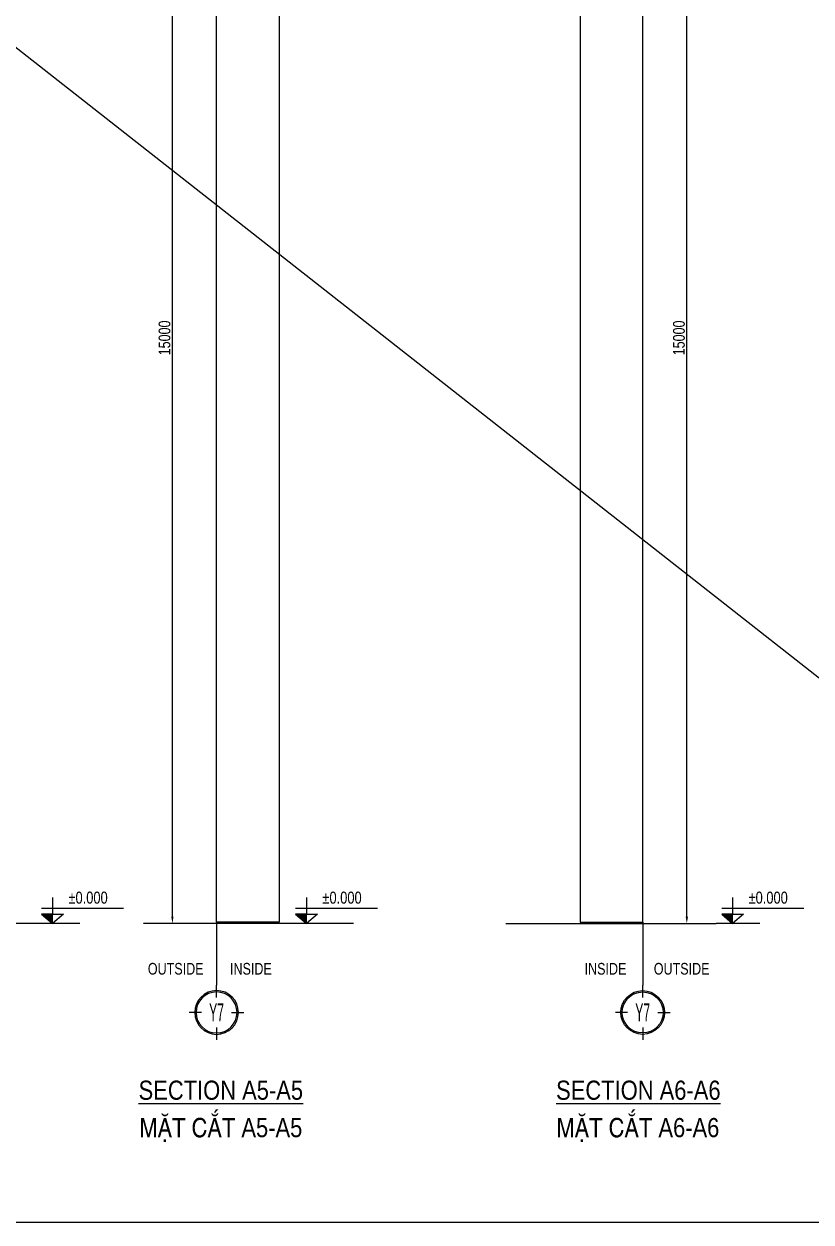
# Model space of a CAD drawing. Header units: millimetres. Extents: x -9238 to 1183474, y -200395 to 125651.
# Drawn here: x 1105646 to 1115720, y -200395 to -185054 of the extents above; entities that cross this region are included whole.
import ezdxf
from ezdxf.enums import TextEntityAlignment as Align

# ---------------------------------------------------------------- set-up
doc = ezdxf.new("R2010")
doc.units = ezdxf.units.MM
doc.header["$LTSCALE"] = 5
doc.header["$PDMODE"] = 35
doc.header["$PDSIZE"] = 5
doc.linetypes.add('CENTER', pattern=[2, 1.25, -0.25, 0.25, -0.25])
for name, color, linetype in [('10_Steel_QHP', 7, 'Continuous'), ('1_Gridline_QHP', 251, 'CENTER'), ('23_Rc_QHP', 54, 'Continuous'), ('3_Text title_QHP', 10, 'Continuous'), ('4_Text data_QHP', 255, 'Continuous'), ('6_Dim_QHP', 251, 'Continuous'), ('9_Dim_QHP', 7, 'Continuous')]:
    doc.layers.add(name, color=color, linetype=linetype)
doc.styles.add('QHP drawing text', font='Vhelvcb.ttf')
doc.styles.add('VNI', font='vn_vni.shx', dxfattribs={"width": 0.8})
doc.dimstyles.new('QHP 1-50', dxfattribs={"dimscale": 50, "dimtxt": 3, "dimasz": 1.75, "dimexe": 1, "dimexo": 1, "dimgap": 0.5, "dimtad": 1, "dimdec": 0, "dimzin": 0, "dimdsep": 46, "dimtxsty": 'VNI', "dimcen": 4, "dimdle": 1, "dimclrd": 251, "dimclre": 251, "dimclrt": 255, "dimazin": 0, "dimtfac": 1, "dimtdec": 0, "dimtix": 1, "dimtmove": 2, "dimatfit": 3, "dimldrblk": 'OPEN30', "dimfxl": 7.5, "dimfxlon": 1, "dimtolj": 1, "dimtzin": 0, "dimarcsym": 0})

# ---------------------------------------------------------------- blocks, each defined once
blk = doc.blocks.new('Khunug Model')
at = {"layer": 'Defpoints'}
blk.add_lwpolyline([(0, -574.23), (731.17, -574.23), (731.17, 0), (0, 0)], close=True, dxfattribs=at)
at = {"layer": 'Defpoints', "style": 'VNI', "width": 0.8}
blk.add_attdef('X', (52.73, 16.26), '', height=22, dxfattribs=at)
blk = doc.blocks.new('*U3')
blk.add_hatch(color=1).paths.add_polyline_path([(-1, 1.75), (-3, 0), (-3, 1.75)])
at = {"color": 1}
for p, q in [((-3, 4.75), (-3, 1.75)), ((-16, 2.75), (-3, 2.75)), ((-3, 2.75), (-1, 2.75)), ((-8, 0), (0, 0))]:
    blk.add_line(p, q, dxfattribs=at)
blk.add_lwpolyline([(-3, 1.75), (-5, 1.75), (-3, 0)], dxfattribs=at)
blk.add_lwpolyline([(-1, 1.75), (-3, 0), (-3, 1.75)], close=True, dxfattribs=at)
at = {"layer": '4_Text data_QHP', "style": 'VNI', "width": 0.8}
for tag, p in [('CODE', (-9.5, 4.75)), ('(C.H)', (-12.5, 0.75))]:
    blk.add_attdef(tag, text='', height=2.2, dxfattribs=at).set_placement(p, align=Align.MIDDLE_CENTER)
blk = doc.blocks.new('QHP_GRIDLINE_TAG')
at = {"layer": '3_Text title_QHP', "color": 7}
blk.add_circle((0, 0), 3.75, dxfattribs=at)
at = {"layer": '6_Dim_QHP'}
for p, q in [((0, 2.75), (0, 5)), ((-2.75, 0), (-5, 0)), ((2.75, 0), (5, 0)), ((0, -2.75), (0, -5))]:
    blk.add_line(p, q, dxfattribs=at)
blk.add_circle((0, 0), 4, dxfattribs=at)
at = {"layer": '3_Text title_QHP', "style": 'VNI', "width": 0.5}
blk.add_attdef('SYMBOL', text='', height=3.3, dxfattribs=at).set_placement((0, 0), align=Align.MIDDLE_CENTER)
blk = doc.blocks.new('*D71')
at = {"layer": '9_Dim_QHP', "color": 251, "lineweight": -2, "transparency": 16777216}
for p, q in [((1107921, -181574), (1107496, -181574)), ((1107546, -196486), (1107546, -181661)), ((1107921, -196574), (1107496, -196574))]:
    blk.add_line(p, q, dxfattribs=at)
at = {"layer": '9_Dim_QHP', "color": 251, "transparency": 16777216}
for points in [[(1107532, -181661), (1107561, -181661), (1107546, -181574)], [(1107532, -196486), (1107561, -196486), (1107546, -196574)]]:
    blk.add_solid(points, dxfattribs=at)
at = {"layer": 'Defpoints', "color": 0, "transparency": 16777216}
for p in [(1107546, -181574), (1108111, -181574), (1108111, -196574)]:
    blk.add_point(p, dxfattribs=at)
at = {"layer": '9_Dim_QHP', "color": 255, "transparency": 16777216, "insert": (1107446, -189074), "char_height": 150, "attachment_point": 5, "rotation": 90, "style": 'VNI'}
blk.add_mtext('\\A1;15000', dxfattribs=at)
blk = doc.blocks.new('_Open30')
at = {"lineweight": -2}
for p, q in [((-1, 0.27), (0, 0)), ((0, 0), (-1, -0.27)), ((0, 0), (-1, 0))]:
    blk.add_line(p, q, dxfattribs=at)
blk = doc.blocks.new('*D79')
at = {"layer": '9_Dim_QHP', "color": 251, "lineweight": -2, "transparency": 16777216}
for p, q in [((1113755, -181574), (1114180, -181574)), ((1114130, -196486), (1114130, -181661)), ((1113755, -196574), (1114180, -196574))]:
    blk.add_line(p, q, dxfattribs=at)
at = {"layer": '9_Dim_QHP', "color": 251, "transparency": 16777216}
for points in [[(1114116, -181661), (1114145, -181661), (1114130, -181574)], [(1114116, -196486), (1114145, -196486), (1114130, -196574)]]:
    blk.add_solid(points, dxfattribs=at)
at = {"layer": 'Defpoints', "color": 0, "transparency": 16777216}
for p in [(1113565, -181574), (1114130, -181574), (1113565, -196574)]:
    blk.add_point(p, dxfattribs=at)
at = {"layer": '9_Dim_QHP', "color": 255, "transparency": 16777216, "insert": (1114030, -189074), "char_height": 150, "attachment_point": 5, "rotation": 90, "style": 'VNI'}
blk.add_mtext('\\A1;15000', dxfattribs=at)

msp = doc.modelspace()

# ---------------------------------------------------------------- linework, layer by layer
msp.add_lwpolyline([(1088140.5, -171683.7), (1124698.9, -200395.2)])
at = {"layer": '1_Gridline_QHP'}
for p, q in [((1106011.9, -196573.8), (1102316, -196573.8)), ((1109863.6, -196573.8), (1107170.1, -196573.8)), ((1108111.2, -196553.8), (1108111.2, -197361.6)), ((1111813, -196573.8), (1114506.5, -196573.8)), ((1113565.3, -196553.8), (1113565.3, -197361.6))]:
    msp.add_line(p, q, dxfattribs=at)
at = {"layer": '23_Rc_QHP'}
for points in [[(1108111.2, -172793.8), (1108911.2, -172793.8), (1108911.2, -196553.8), (1108111.2, -196553.8)], [(1113565.3, -172793.8), (1112765.3, -172793.8), (1112765.3, -196553.8), (1113565.3, -196553.8)]]:
    msp.add_lwpolyline(points, close=True, dxfattribs=at)

# ---------------------------------------------------------------- block references
at = {"xscale": 50, "yscale": 50, "zscale": 50}
msp.add_blockref('Khunug Model', (1088140.5, -171683.7), dxfattribs=at)
ref = msp.add_blockref('QHP_GRIDLINE_TAG', (1108111.2, -197711.6), dxfattribs=dict(xscale=-70, yscale=70, zscale=70))
ref.add_attrib('SYMBOL', 'Y7', dxfattribs={"layer": '3_Text title_QHP', "height": 231, "style": 'VNI', "width": 0.5}).set_placement((1108111.2, -197711.6), align=Align.MIDDLE_CENTER)
at = {"xscale": 70, "yscale": 70, "zscale": 70}
msp.add_blockref('QHP_GRIDLINE_TAG', (1113565.3, -197711.6), dxfattribs=at).add_auto_attribs({'SYMBOL': 'Y7'})
at = {"layer": '10_Steel_QHP'}
ref = msp.add_blockref('*U3', (1105801.9, -196573.8), dxfattribs=dict(at, xscale=-70, yscale=70, zscale=70))
ref.add_attrib('CODE', '%%P0.000', dxfattribs={"layer": '4_Text data_QHP', "height": 154, "style": 'VNI', "width": 0.8}).set_placement((1106466.9, -196241.3), align=Align.MIDDLE_CENTER)
ref = msp.add_blockref('*U3', (1109052.4, -196573.8), dxfattribs=dict(at, xscale=-70, yscale=70, zscale=70))
ref.add_attrib('CODE', '%%P0.000', dxfattribs={"layer": '4_Text data_QHP', "height": 154, "style": 'VNI', "width": 0.8}).set_placement((1109717.4, -196241.3), align=Align.MIDDLE_CENTER)
ref = msp.add_blockref('*U3', (1114506.5, -196573.8), dxfattribs=dict(at, xscale=-70, yscale=70, zscale=70))
ref.add_attrib('CODE', '%%P0.000', dxfattribs={"layer": '4_Text data_QHP', "height": 154, "style": 'VNI', "width": 0.8}).set_placement((1115171.5, -196241.3), align=Align.MIDDLE_CENTER)

# ---------------------------------------------------------------- texts
at = {"layer": '3_Text title_QHP', "style": 'VNI', "width": 0.8}
for s, p in [('OUTSIDE', (1107232, -197227)), ('INSIDE', (1108283.4, -197227)), ('INSIDE', (1112821.7, -197227)), ('OUTSIDE', (1113707.4, -197227))]:
    msp.add_text(s, height=150, dxfattribs=at).set_placement(p)
at = {"layer": '3_Text title_QHP', "ltscale": 0.13, "style": 'QHP drawing text'}
for s, p in [('%%USECTION A5-A5', (1108166.2, -198706.8)), ('%%USECTION A6-A6', (1113509.7, -198706.8)), ('MAËT CAÉT A5-A5', (1108166.2, -199186)), ('MAËT CAÉT A6-A6', (1113503.8, -199186))]:
    msp.add_text(s, height=245, dxfattribs=at).set_placement(p, align=Align.MIDDLE_CENTER)

# ---------------------------------------------------------------- dimensions: what is measured, and where the dimension line sits
at = {"layer": '9_Dim_QHP'}
for base, p1, p2, picture, middle in [((1107546.2, -181573.8), (1108111.2, -196573.8), (1108111.2, -181573.8), '*D71', (1107446.2, -189073.8)), ((1114130.3, -181573.8), (1113565.3, -196573.8), (1113565.3, -181573.8), '*D79', (1114030.3, -189073.8))]:
    dim = msp.add_linear_dim(base=base, p1=p1, p2=p2, angle=90, dimstyle='QHP 1-50', dxfattribs=at)
    dim.commit()
    dim.dimension.update_dxf_attribs({"geometry": picture, "text_midpoint": middle})

doc.saveas('drawing.dxf')
